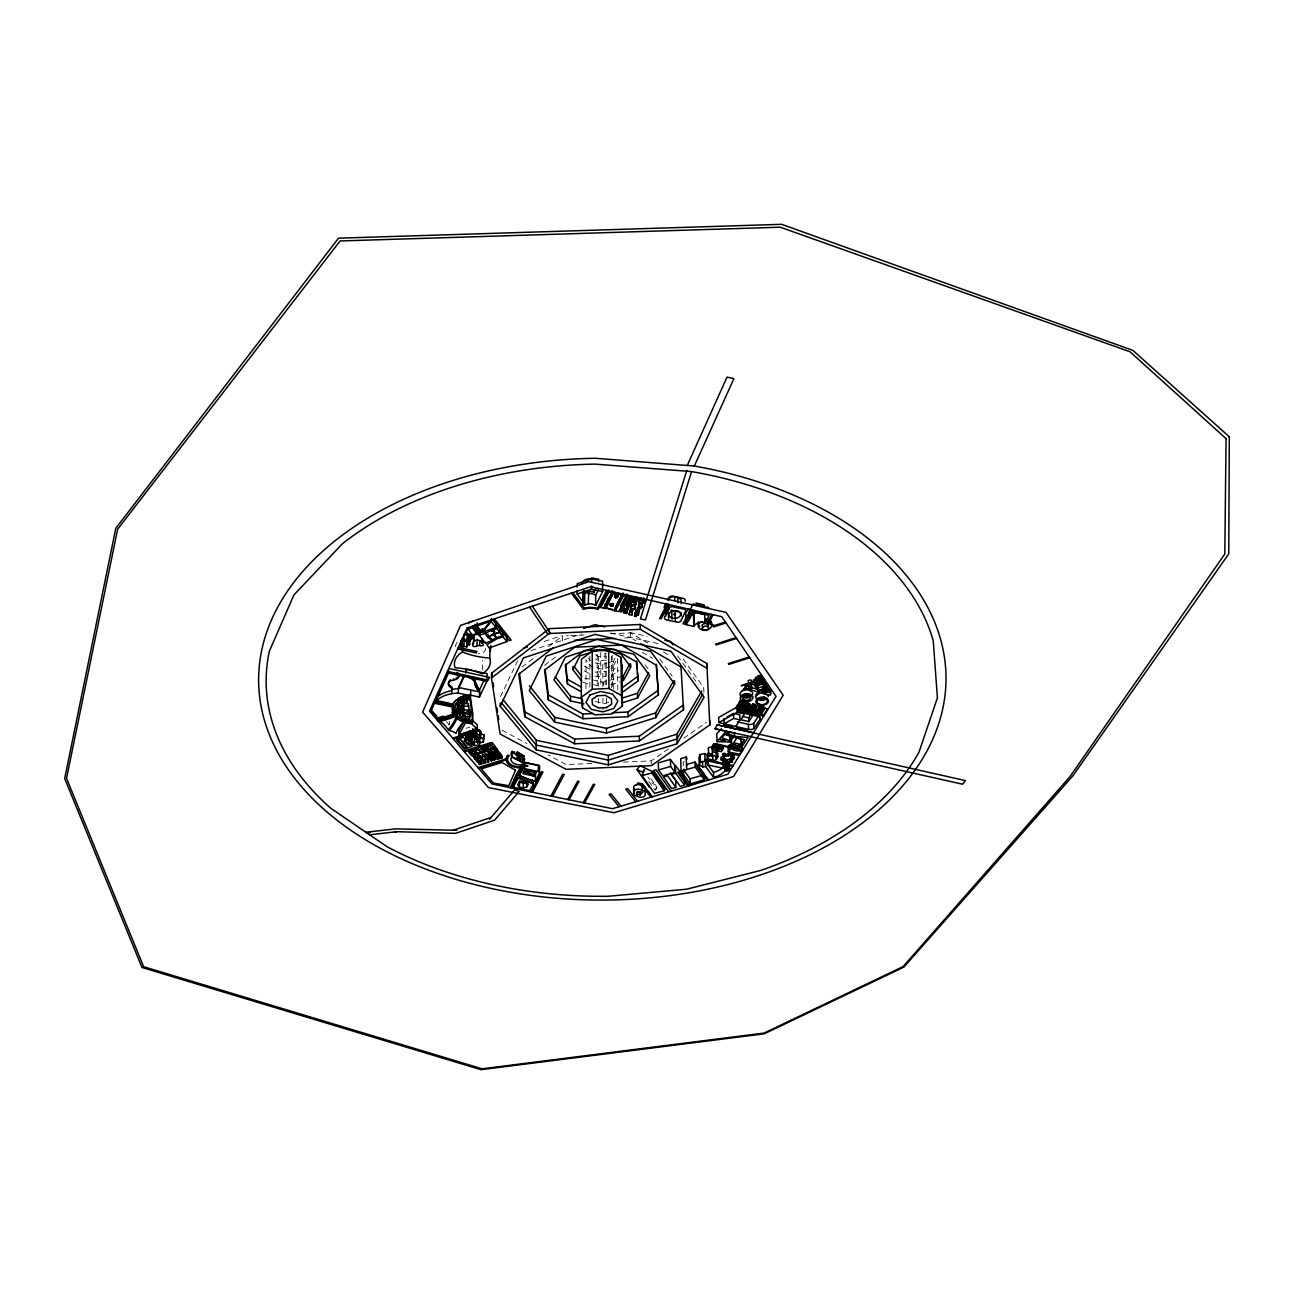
<?xml version="1.0" encoding="UTF-8"?>
<svg xmlns="http://www.w3.org/2000/svg" width="1294" height="1294" viewBox="0 0 1294 1294"><rect width="100%" height="100%" fill="white"/><g stroke="black" fill="none" stroke-linecap="round" stroke-linejoin="round"><path stroke-width="0.75" stroke-dasharray="5 3.75" d="M585.972 688.829L586.02 659.649L591.39 666.685L602.761 669.16L609.943 666.847M589.854 687.211L589.854 656.058M562.437 640.805L562.486 636.001L568.487 635.726M482.338 669.968L482.694 660.409M449.439 724.996L449.616 721.276M606.158 653.793L604.864 653.551L606.029 653.777M655.67 790.343L656.867 787.302L649.006 775.996M500.487 696.609L517.681 660.765M613.728 688.99L613.502 661.008L615.071 658.031M613.55 665.682L617.464 658.242L617.772 691.303M656.867 787.302L654.813 789.906L646.935 778.616M522.016 666.992L536.023 656.268M548.478 646.725L562.486 636.001M544.596 665.375L557.31 655.702M611.14 671.376L617.319 666.798M611.172 676.05L618.904 670.357M623.482 762.085L651.189 760.904L669.047 748.433M683.653 738.243L706.378 722.375M544.337 641.42L561.224 635.839M531.106 650.575L581.863 633.866M595.175 662.835L602.745 664.485L606.336 663.337M608.115 662.754L613.502 661.008M592.28 679.803L603.619 682.261L623.368 675.937M610.833 684.655L619.826 681.776M466.244 728.279L469.9 727.115M608.698 702.383L604.88 703.596L595.337 701.542M570.492 635.629L584.5 634.982M610.509 633.801L630.518 632.879L649.556 643.975M624.581 637.974L630.582 637.699L635.791 640.724M595.45 654.715L598.41 656.398L606.239 656.042L606.401 685.966M606.255 660.28L598.41 660.636L595.466 658.953M594.9 672.104L605.721 671.618M594.917 676.778L605.754 676.293M591.827 763.444L566.109 764.544L548.316 755.017M584.71 678.153L590.387 679.382M582.801 682.439L590.387 684.089M592.28 684.494L597.957 685.723M610.558 632.992L661.088 644.218M629.935 632.475L647.388 636.357M656.042 785.183L652.419 783.452L647.906 776.998M502.072 730.22L526.965 743.565M584.354 670.826L589.643 673.802M584.37 666.135L589.643 669.127M642.277 652.322L652.677 658.339M663.401 652.03L670.324 656.058M588.172 657.789L590.307 660.603M645.091 664.76L649.637 670.923M659.714 659.034L672.217 676.196M683.2 659.018L703.693 687.583L703.887 692.387M677.652 655.896L686.774 668.594M687.907 670.179L698.178 684.461M683.264 765.805L683.151 762.053A6.082 3.769 -1.6 0 0 684.51 761.519M651.189 760.904L651.254 764.075M630.518 632.879L630.582 637.699M612.191 655.055L612.45 688.149M611.447 656.414L611.69 688.036M606.465 697.822L606.514 707.705M605.074 653.793L605.236 685.464M603.619 682.261L603.635 685.383M602.745 664.485L602.842 686.629M602.891 698.291L602.939 709.937M600.723 652.532L600.837 685.626M598.41 656.398L598.491 686.321M598.524 698.178L598.556 708.044M597.165 654.166L597.246 685.82M455.294 646.693A25.783 16.871 2.3 0 1 457.817 641.193M485.428 648.423A6.729 4.4 2.3 0 1 478.198 653.389M449.374 723.572A95.578 60.867 4.4 0 1 448.565 724.575A51.372 32.124 3.5 0 0 448.031 723.799M446.301 721.551A51.372 32.124 3.5 0 1 447.481 723.039"/><path stroke-width="1.5" d="M583.691 592.668L584.322 590.485L583.141 592.183L583.109 603.764L584.71 605.301A7.473 4.998 0 0 1 587.25 604.169L589.239 603.829A7.473 4.998 0 0 1 595.677 605.527L595.661 595.208A7.44 4.998 0 0 0 589.239 593.525L588.333 593.639L587.088 590.339M588.317 603.942L588.673 591.876L588.673 593.153M581.313 697.304L581.427 659.196L592.231 651.076L592.264 689.217L581.313 697.304L582.51 707.883L594.981 714.806L611.447 714.078L622.414 706.136L621.961 664.938M582.51 707.883L582.526 699.876M656.43 664.307L658.452 694.829L627.994 716.747L582.834 718.736L582.834 713.997L548.397 694.975L545.114 669.322M583.109 603.764L583.691 591.39M584.71 605.301L584.726 593.72L583.141 592.183M583.659 602.988L577.173 593.995L577.189 590.549M577.205 587.104L577.221 583.675L591.601 578.968L602.616 581.135L602.664 591.455L595.677 605.527M581.702 681.016L572.902 669.645L572.918 666.507M574.633 739.02L639.333 736.221L683.378 704.971L683.539 709.743L639.414 740.961L574.601 743.775L574.633 739.02L524.895 711.943L519.444 673.252M581.119 691.675L567.548 684.105L565.802 664.194M583.901 703.807L570.541 700.96L570.573 696.237L555.239 676.713M674.53 680.903L674.627 684.089L655.783 717.669L606.498 733.067L554.641 722.101L554.705 717.361L529.408 685.788M582.834 718.736L548.332 699.714L548.397 694.975M549.254 631.893L549.303 628.641L640.223 624.468L706.815 663.498L709.824 724.915L651.286 765.66L566.06 769.315L500.147 734.054L491.477 678.007L491.639 673.171L549.303 628.641M475.254 634.335L477.373 634.545L472.375 627.687L468.557 628.819A12.455 8.217 2.3 0 0 465.969 634.27A10.465 6.923 2.5 0 0 472.989 634.998L476.79 633.882A4.286 2.814 2.4 0 1 479.945 634.173M522.42 764.01A8.33 5.16 1.4 0 1 520.528 766.744L519.525 774.718A1.634 1.019 1.2 0 0 520.22 775.882L533.629 781.447L535.215 781.139L535.409 774.75L533.468 775.041L533.452 776.303L533.872 774.669L524.038 770.577M536.137 749.841L500.196 706.217L523.472 657.902L595.03 634.4L670.939 651.238L704.065 697.207L677.118 743.743L608.374 764.883L536.137 749.841L536.314 740.297L503.059 699.731M535.295 781.026L539.469 772.987A1.941 1.197 0.9 0 0 538.207 771.483L538.32 765.191L524.571 762.328L524.426 768.62A1.698 1.051 1.2 0 0 522.307 769.283A8.346 5.16 1.4 0 1 520.382 773.036L519.525 774.718M539.469 772.987L539.582 766.695A1.925 1.197 0.9 0 0 538.32 765.191M533.079 780.719L532.804 785.814A8.265 5.063 0.9 0 0 530.88 789.502A2.151 1.31 1.1 0 1 528.178 790.327L514.818 787.593A1.779 1.084 1.3 0 1 513.653 786.218L518.231 778.179L531.883 783.339L532.335 779.635M532.804 785.814L532.885 781.107M534.454 776.157L536.314 772.728L524.701 770.221L522.857 773.666L534.454 776.157L534.535 771.45M522.485 781.608L518.91 782.644L517.649 784.94L519.412 787.14L523.18 787.981L526.739 786.946L526.836 782.239M713.69 777.484L713.479 772.437L705.424 761.406L705.618 766.452L713.69 777.484A24.214 14.978 -2.1 0 0 725.093 770.755L728.021 770.642L729.59 768.474L726.807 766.97L723.475 768.312L707.818 764.948L707.689 761.584M520.382 773.036L520.528 766.744M522.161 762.554L522.339 754.984M522.307 769.283L522.404 764.56M523.18 787.981L523.31 781.705M523.844 763.557L524.021 756.003L520.657 753.965L520.123 755.761M574.601 743.775L524.782 716.714L524.895 711.943M519.59 761.001L519.767 753.432L517.438 752.024L516.775 754.92L512.214 751.41L512.084 756.456A8.977 5.58 1.3 0 0 513.686 763.314A8.977 5.58 1.3 0 0 524.733 764.107L523.957 758.527M516.08 755.356L516.807 753.658M517.244 759.578L517.438 752.024M517.972 754.37L516.824 752.412M517.487 778.713L518.182 771.968M518.425 760.29L518.603 752.72L517.293 753.561M519.412 787.14L519.525 782.433M519.881 774.896L519.8 778.26L520.253 774.556M520.479 761.535L520.657 753.965M513.653 786.218L513.815 779.926L517.632 772.421M495.78 755.842L497.543 757.944L500.26 757.152L498.497 755.049L495.78 755.842L497.511 759.206L502.056 757.88L500.438 753.739L498.513 754.305L498.465 756.327M506.957 641.565L503.091 636.907L497.268 638.621L486.884 644.768L489.148 648.003L506.957 641.565L507.102 636.422L504.531 633.316M491.364 760.985L489.633 757.136L491.364 760.985L495.699 759.044L494.858 756.731L492.965 756.667L494.761 758.753L495.748 757.783M495.764 753.124L495.828 751.232L497.866 750.617L500.082 753.383L500.018 755.259L495.359 756.65L493.095 752.671L495.796 751.863L498.109 754.58L495.392 755.389L493.095 752.671M499.71 632.475L499.872 627.331L502.428 630.728L502.266 635.872L496.508 637.683L493.952 634.286L499.71 632.475L502.266 635.872M497.3 751.782L497.365 749.372L494.939 746.46L494.874 748.87L497.3 751.782L492.496 753.27L490.102 748.854L492.496 753.27M497.511 759.206L497.543 757.944M500.018 755.259L497.802 752.51L497.866 750.617M498.061 755.842L498.125 753.965L500.082 753.383M500.196 706.217L500.293 703.014M503.091 636.907L503.253 631.763M500.228 758.413L500.293 756.392L498.513 754.305M502.056 757.88L500.438 753.739M489.925 744.616L487.24 745.473L487.191 746.994L489.585 749.808L494.486 748.272L492.092 745.441L492.189 742.61L489.973 743.322L489.876 746.137L492.27 748.967M482.824 628.9L482.711 631.99L495.974 627.525L496.12 622.899L493.726 619.891M492.545 757.491L492.61 755.47L490.28 752.752L490.216 754.774A3.138 1.941 1.8 0 1 492.545 757.491L489.213 758.478L486.868 755.777L486.948 753.755M492.739 749.533L492.82 747.123M496.783 628.528L491.057 630.469L494.793 631.181L493.71 633.914L499.419 632.054L496.783 628.528L496.961 623.384M494.486 748.272L494.567 745.457L492.189 742.61M494.858 756.731L494.809 757.993L489.569 758.915M495.181 752.429L495.262 750.035L497.365 749.372M495.359 756.65L495.392 755.389M499.419 632.054L499.581 626.911L497.834 624.565M485.428 762.716L483.665 759.384L486.965 758.413L488.776 760.5L488.728 761.762L485.428 762.716L485.476 761.454M486.722 750.714L486.803 748.692L483.487 749.727L481.077 746.929L484.377 745.878L488.145 750.261L483.422 751.749L480.996 748.951L481.077 746.929M462.767 644.299L462.427 651.966A25.912 16.838 2.2 0 0 455.067 667.785A59.475 37.833 2.7 0 1 482.209 673.786A25.961 16.887 2.6 0 0 489.747 658.064L490.135 646.563M482.711 631.99L491.17 621.524L491.267 618.435M486.56 759.271L484.263 755.292L486.56 759.271L483.277 760.241L480.964 756.278L483.277 760.241M488.728 761.762L486.965 758.413M487.272 748.983L487.191 751.264A3.041 1.892 1.9 0 1 489.682 754.143L486.366 755.178L483.875 752.299L483.956 750.019L487.272 748.983L489.763 751.879M488.145 750.261L485.768 746.169L484.36 746.622L486.77 749.452L488.194 749M489.213 758.478L489.278 756.456L492.61 755.47M489.585 749.808L487.24 745.473M480.753 752.59L478.359 748.514L475.124 749.566L475.076 750.827L477.502 753.609L480.753 752.59L478.359 748.514M483.73 756.003L481.271 751.863L478.004 752.882L477.955 754.143L480.462 757.022L483.73 756.003L481.271 751.863M476.823 757.766L475.189 759.254L477.421 761.988L481.853 760.678L481.902 759.416L479.589 756.699L476.823 757.508L479.103 761.487L479.152 760.225M479.492 764.447L477.842 761.325L479.492 764.447L483.956 763.153L482.225 759.804L479.459 760.597L481.206 763.945L481.239 762.942L479.524 763.428L477.842 761.325L479.459 760.856M477.211 734.879L476.936 742.044L477.793 742.902L483.358 742.125L483.843 734.733L480.543 733.844L480.753 731.611L475.399 730.172L473.135 731.854L472.989 735.655M483.358 742.125L483.843 734.733M483.422 751.749L483.487 749.727M479.33 630.032L479.12 635.176L485.541 643.344L492.108 640.417L487.854 637.441L487.967 634.011M484.312 747.9L484.377 745.878M483.956 763.153L482.225 759.804M468.557 695.315A20.089 12.778 2.3 0 1 470.579 695.185L479.427 697.078L486.868 681.356L487.126 673.705L465.889 669.095L465.727 672.929M485.768 746.169L485.735 747.447L480.996 748.951M436.127 700.491L448.533 673.09L448.662 670.518L436.256 697.935L436.11 701.008A28.614 18.165 2.5 0 1 458.254 693.066L458.513 687.454L479.621 691.983L475.141 681.162A11.112 7.166 2.5 0 0 473.103 677.425M476.192 754.03L473.83 749.954L469.301 751.62L469.253 752.639L471.663 755.453L476.192 754.03L473.83 749.954M458.755 734.701L465.597 722.748L465.759 718.671L458.933 730.625L458.755 734.701L477.065 728.862L477.211 724.786L471.792 719.771L471.679 722.489M476.37 758.3L473.96 754.143L472.278 754.92L474.688 758.818L479.103 757.443L476.677 753.286L479.103 757.443M476.936 742.044L479.589 740.087L477.34 737.839L477.486 734.038M478.974 691.368L478.473 688.182M477.793 742.902L477.939 739.1L477.082 738.243L474.607 738.599L474.51 739.586M479.427 697.078L479.718 689.443L483.827 680.693M477.13 622.818L477.001 625.908L481.886 631.957L482.015 628.868M477.421 761.988L479.136 760.484M477.502 753.609L477.551 752.348M474.235 635.936L473.394 643.814A2.345 1.537 2.4 0 0 473.361 646.256A2.345 1.537 2.4 0 0 476.968 645.722L479.799 645.56A2.135 1.391 2.3 0 0 482.953 645.269A2.135 1.391 2.3 0 0 481.999 643.247L481.918 638.379M479.783 734.604L479.912 731.239L476.823 728.134M481.853 760.678L479.589 756.699M480.397 737.645L480.753 731.611M480.462 757.022L480.511 755.761M487.854 637.441L484.943 633.462L485.072 630.032M471.048 752.073L471.097 750.811L473.458 754.887M465.064 719.027L464.611 718.979A3.3 2.087 2.4 0 1 462.249 717.474L461.651 717.151A3.3 2.087 2.4 0 1 459.936 715.323L459.516 714.903A3.3 2.103 2.4 0 1 458.497 713.415L458.772 707.058A3.3 2.103 2.5 0 0 459.791 708.562L460.243 708.788A3.3 2.087 2.4 0 0 461.926 710.794L462.508 711.118A3.3 2.087 2.4 0 0 464.886 712.622L465.225 719.254A3.3 2.087 2.3 0 0 468.104 720.337L472.617 720.661L472.86 714.32L470.159 694.975M471.663 755.453L469.301 751.62L471.097 751.054L473.491 753.868L471.695 754.434L476.241 752.768M478.57 740.847L480.058 741.236L479.702 744.81L474.154 745.587L471.065 742.497L472.213 737.952L470.838 736.577L470.676 740.378L469.14 740.589L465.872 737.273M472.666 732.064L472.811 728.7M476.79 633.882L477.049 627.461L474.833 624.355M478.376 690.737L475.513 685.901L475.141 681.162M475.302 685.173L475.238 681.906M475.513 685.901L475.61 683.361M476.968 645.722L477.211 639.301M475.771 686.629L475.868 684.073M476.079 687.34L476.176 684.801M473.895 755.405L473.944 754.143L476.418 757.022L474.688 758.818M474.154 745.587L474.801 733.552L477.276 733.197M476.435 688.036L476.532 685.496M475.399 730.172L475.254 733.973L471.598 736.69L472.456 737.548L474.947 737.208L475.189 732.404M475.157 731.725L475.286 728.344M476.855 688.731L476.952 686.192M477.308 689.411L477.405 686.871M477.826 690.074L477.923 687.535M479.621 645.431L479.799 640.627M476.079 738.987L476.273 733.941M466.908 747.269L460.146 739.181L457.866 740.022L464.627 748.11L466.908 747.269L460.146 739.181M467.959 739.408L468.104 735.607L469.496 734.571L475.044 736.205L474.947 737.208M472.617 720.661L469.754 696.237M436.11 701.008L452.932 704.583A20.089 12.778 2.3 0 1 470.547 695.703L470.773 690.09M472.067 741.753L474.461 742.4L474.364 743.387L468.816 744.163L468.978 740.362L472.391 739.893L471.21 738.712L472.213 737.952M469.609 720.111L470.175 709.888L463.883 710.082L462.912 702.836M468.816 744.163L465.711 741.074L469.35 738.373L469.496 734.571M473.135 731.854L469.835 730.964L469.673 734.766L466.034 737.483M470.676 740.378L471.065 733.973M471.065 742.497L471.21 738.712M458.545 712.994A3.316 2.103 2.5 0 1 457.704 710.471L457.623 710.374A3.316 2.103 2.5 0 1 457.558 708.271L457.785 707.834A3.316 2.103 2.5 0 1 458.513 705.796L458.836 705.537A3.316 2.119 2.5 0 1 460.13 703.629L460.713 703.063A3.316 2.119 2.4 0 1 463.009 701.607L463.414 695.218M461.748 702.949L462.718 713.851L462.492 702.367M463.608 716.439L461.909 703.774L468.25 703.58L469.916 716.245L463.608 716.439L463.559 702.658M463.931 703.661L464.142 698.889M457.461 708.788L457.041 718.105A82.315 52.229 4.1 0 1 449.18 730.576A10.643 6.664 2.7 0 1 455.973 733.52A56.338 35.278 1.5 0 1 463.656 722.117L463.802 718.396M463.721 639.543L467.247 640.352L467.474 635.225L463.948 634.4L463.721 639.543L460.47 645.981L466.762 646.951L467.085 638.411M467.975 636.422L467.344 632.895M465.889 669.095L465.791 671.651M466.762 646.951L467.716 640.32M467.247 640.352L468.137 633.947M468.768 623.676L468.816 622.382L472.633 621.266M467.49 645.463L469.69 644.202L468.541 643.344L469.593 636.502M464.627 748.11L457.866 740.022M463.139 701.591L463.301 701.267A3.316 2.119 2.4 0 1 466.05 700.135L466.94 695.396M469.172 645.253L469.754 634.028M465.711 741.074L466.196 733.682L469.835 730.964M469.69 644.202L470.013 636.502M468.541 643.344L470.256 640.773L470.498 634.998M457.882 707.996L458.06 701.477A3.316 2.103 2.5 0 1 458.804 699.439L459.144 699.261A3.316 2.119 2.5 0 1 460.405 697.256L460.987 696.706M460.551 646.029L460.745 640.821M461.327 644.444L461.554 639.317M458.869 705.618L459.144 699.261M462.152 646.757L462.395 640.983M459.968 715.145L460.243 708.788M460.648 703.451L460.923 697.094M463.948 646.207L464.287 638.508L462.492 639.058M462.201 717.313L462.476 710.956M452.932 704.583L452.949 704.082A20.089 12.778 2.3 0 1 456.62 699.601M453.401 713.964A18.973 12.05 2.3 0 1 452.981 707.074L453.029 705.796L434.606 701.979L430.999 710.907L438.019 719.14L453.401 713.964L453.466 712.687A18.973 12.067 2.3 0 1 453.029 705.796M440.3 717.701L440.122 721.211A51.453 32.091 3.5 0 1 448.306 729.816A95.756 60.818 4.3 0 0 456.103 717.264A2.572 1.617 2.5 0 1 455.132 716.375L455.375 711.118A53.313 34.242 3.3 0 1 451.881 712.622M457.057 674.934L457.17 672.362A7.149 4.61 2.8 0 1 457.979 673.026M456.103 717.264L456.329 712.007A2.556 1.634 2.5 0 1 455.375 711.118M436.256 697.935A28.597 18.181 2.5 0 1 451.816 690.64A4.011 2.572 2.8 0 0 450.781 687.567L450.846 686.305A6.874 4.432 2.7 0 1 449.05 681.081M451.671 693.697L451.865 689.362A4.011 2.572 2.8 0 0 450.846 686.305M450.781 687.567A6.874 4.416 2.7 0 1 448.581 683.103A6.874 4.416 2.7 0 1 453.693 679.981L453.757 678.703M438.019 719.14L438.084 717.863L443.211 716.148M430.999 710.907L434.606 701.979M634.772 597.197L634.626 598.879L636.357 599.219L636.891 598.022L636.454 596.89L634.772 597.197L634.642 600.481L636.373 600.82L636.891 598.022M634.642 600.481L634.804 598.798L636.486 598.491L636.923 599.607M473.636 638.88C475.399 637.004 470.806 639.996 469.706 637.117M481.74 643.183L481.756 643.118A4.303 2.814 2.3 0 0 477.001 640.142A4.303 2.814 2.3 0 0 473.297 643.539L473.458 643.797M626.587 609.361L627.946 601.726L626.587 609.361L628.237 609.684L630.404 602.211L628.205 607.08M691.562 471.566A336.246 216.114 -0.2 0 1 933.265 640.886L937.406 697.838L919.031 752.105A336.246 216.114 -0.2 0 1 760.872 870.393L686.613 889.204L608.18 896.257A336.246 216.114 -0.2 0 1 386.841 846.583L330.811 808.281A336.246 216.114 -0.2 0 1 269.378 651.108L293.932 594.917L342.392 543.771A336.246 216.114 -0.2 0 1 594.933 464.125L691.562 471.566L645.48 619.907L640.417 618.92L686.807 470.385M707.624 759.901L723.006 763.978L723.977 759.966L724.317 767.52M642.067 775.64L644.509 769.542L642.439 772.162L636.971 769.574L640.045 765.692L652.807 771.709L665.116 789.518L664.129 790.763L654.473 793.384L642.067 775.64L651.804 772.987L652.807 771.709M707.818 764.948L708.255 755.615L704.793 753.609L700.151 754.515L698.97 757.443L699.245 765.013L702.707 767.018L705.618 766.452M699.245 765.013L700.426 762.085L700.151 754.515M587.007 590.743L594.043 592.118L595.563 588.592M687.26 465.468L727.018 377.104L733.924 378.608L694.328 466.034A343.686 220.95 -0.2 0 1 865.864 820.396A343.686 220.95 -0.2 0 1 292.493 775.446A343.686 220.95 -0.2 0 1 595.353 458.27L694.328 466.034M627.024 612.385L626.522 613.502L624.064 613.016L625.034 608.649L625.358 612.062L627.024 612.385L626.992 610.234L625.342 609.911L625.843 608.795M629.935 599.154L631.1 596.583L633.591 597.877L629.952 599.963L633.575 597.068M624.064 613.016L625.034 608.649M629.952 599.963L631.1 596.583M626.522 613.502L626.992 610.234M631.909 599.672L631.132 603.311L629.466 602.988L629.191 599.753L631.909 599.672L631.132 603.311M630.162 610.234L629.094 614.618L631.86 615.151L631.812 610.558L630.162 610.234L629.094 614.618M630.841 610.768L631.634 605.738L635.208 604.961L635.257 608.115L632.329 611.059L630.841 610.768L631.44 602.147L633.057 602.47M635.758 601.209L636.276 600.092M635.208 604.961L634.982 608.73M636.357 599.219L635.823 605.139L631.504 606.077L634.173 604.039L633.235 598.2L634.966 598.249M635.03 614.99L635.467 611.981L635.03 614.99L636.697 615.313L636.858 612.903L638.411 612.741L638.476 614.86L634.481 616.187L636.599 614.537L636.147 616.51L634.481 616.187M635.92 610.784L636.373 609.781C639.705 608.795 639.77 615.523 635.952 612.741L635.92 610.784L637.667 611.124M635.952 612.741L639.349 611.108L639.365 608.601L637.521 607.727L638.233 611.949M638.799 613.097L637.441 610.38L639.414 610.978M638.185 609.571L638.638 608.601M636.147 616.51L636.697 615.313M637.117 612.305L636.891 614.893L638.476 614.86M643.765 598.216L644.202 602.778L642.374 603.667L638.282 601.839L638.249 599.526L641.145 597.699L642.358 601.192L643.814 600.545L643.765 598.216L642.309 598.879M644.202 602.778L644.671 599.348M458.513 687.454L463.365 676.924M464.109 676.438L458.448 688.715A28.581 18.181 2.5 0 0 451.865 689.362M512.392 752.38L514.656 751.863L514.284 753.351M595.661 595.208L598.265 589.935M606.595 590.371L597.359 608.503L598.524 608.778L607.776 590.63M572.902 669.645L579.874 655.912L599.866 649.394L621.007 654.052L630.696 667.041L623.417 680.628L623.368 675.937L629.709 664.032M510.014 787.642L520.188 767.73M605.657 607.889L613.599 592.345L622.091 594.286L614.1 610.574L605.657 607.889L612.418 609.409M605.673 608.665L613.599 592.345M511.453 787.933L521.838 767.649M622.091 594.286L614.1 610.574M628.577 595.386L620.117 611.658L621.735 612.03L630.227 595.758M608.811 589.967L600.707 605.446L600.723 607.517L604.492 608.39A2.523 1.682 -0.4 0 1 605.641 606.207A2.523 1.682 -0.4 0 1 606.805 604.007A2.523 1.698 -0.4 0 1 607.954 601.791A2.523 1.698 -0.4 0 1 609.118 599.591A2.523 1.698 -0.5 0 1 610.283 597.375A2.523 1.698 -0.5 0 1 611.447 595.159A2.539 1.698 -0.5 0 1 612.612 592.927L612.596 590.857A2.539 1.698 -0.5 0 0 611.366 591.811M600.723 607.517L608.827 592.037L612.612 592.927M530.961 791.944L541.571 771.661L543.027 771.952L532.4 792.235M753.529 732.679L717.151 724.802L715.032 728.846L751.086 736.642M613.437 604.977L612.305 603.311L613.437 604.201L611.14 605.511L610.008 604.638L610.59 603.538L610.024 605.414L611.156 606.288L612.855 606.077L613.437 603.683L612.855 606.077M614.504 597.116L616.801 595.774L617.934 596.663L615.637 598.006L614.488 595.822M617.351 597.779L617.917 595.369L615.071 594.706M620.473 606.061L626.862 594.059M552.554 796.376L564.265 774.491L562.68 774.216L550.904 796.053M688.279 608.698L685.788 613.081L686.176 624.646L693.891 626.458L693.487 614.893L694.409 613.469A8.508 5.661 -2.4 0 1 696.787 611.738M724.575 759.885L727.099 759.497L727.196 762.037L725.53 762.975L724.575 759.885L727.082 759.513M724.689 762.409L723.297 760.338L721.195 759.918L723.864 757.313L723.475 755.955L728.36 755.987L728.247 753.464L729.929 752.526L730.479 756.408L734.377 758.122L731.692 760.726L732.081 762.085L727.196 762.037M728.36 755.987L728.651 752.72M667.251 604.233L659.536 618.483L661.105 618.839L668.82 604.589M567.71 799.498L577.706 781.139L579.016 781.398L569.004 799.773M622.171 702.852L637.521 697.984L637.441 693.26L648.698 672.637M637.521 697.984L649.734 675.662L633.801 654.133L598.637 646.369L565.397 657.223L553.994 679.948L570.541 700.96M583.222 802.684L593.412 784.245L594.739 784.52L584.532 802.959M690.802 609.62L682.973 623.757L684.623 624.129L692.468 609.992M526.739 786.946L528.017 784.649L526.254 782.433L519.557 780.864M655.783 717.669L655.67 712.929L673.543 681M711.846 614.424L706.977 623.174A9.236 6.098 -2.4 0 1 713.673 626.927L726.08 622.915M713.043 614.699L708.869 622.851A10.093 6.68 -2.4 0 1 713.867 625.617L725.53 622.107M639.576 602.341L638.589 606.514L641.015 606.983L638.46 608.584L640.126 608.908L642.261 607.226L641.808 602.778L639.576 602.341L638.557 604.152L638.67 610.978M723.297 760.338L722.796 756.456L721.098 757.394L721.195 759.918M686.176 624.646L693.568 611.706L709.08 615.378L704.987 622.43A8.54 5.645 -2.4 0 0 694.829 625.034L693.891 626.458L693.972 614.035M725.578 756.375L725.465 753.852L723.362 753.432L723.217 758.316L727.115 759.999L731.579 758.203L731.692 760.726M729.978 761.665L730.301 758.381M730.334 758.882L732.566 757.039L732.145 755.178L734.248 755.599L734.377 758.122M732.081 762.085L732.404 758.785M677.118 743.743L676.843 734.183L701.704 691.045M712.945 752.429A2.2 1.359 -2.2 0 0 712.622 751.765L717.717 752.914L717.879 756.618L716.375 759.028A2.054 1.278 -2.3 0 1 712.832 760.031L707.317 758.688L707.171 754.984L708.562 752.607A2.2 1.359 -2.2 0 0 711.36 753.804M731.725 756.456L730.35 754.386M733.924 758.882L734.248 755.599M702.885 694.118L676.972 738.955L608.342 760.112L536.217 745.053L501.635 702.966M707.317 758.688L708.708 756.311A2.2 1.359 -2.2 0 1 710.002 755A2.2 1.359 -2.2 0 1 712.412 755.195L717.879 756.618M741.883 706.184L740.297 708.805L738.712 708.449L740.281 705.828L741.883 706.184L740.346 709.565L736.27 708.675L737.774 704.534L740.249 705.068L738.745 709.209L740.249 705.068M740.766 704.211L740.847 705.731L742.384 701.526L739.893 700.992L738.373 705.181L742.449 706.087L744.066 703.418L742.416 702.302M736.27 708.675L737.774 704.534M738.373 705.181L739.893 700.992M742.449 706.087L744.018 702.658M740.718 710.309L745.522 703.467L741.3 710.438M742.222 708.465L743.807 705.845L746.282 706.395L744.778 710.535L744.697 708.999L742.222 708.465L742.303 709.985L746.379 710.875L747.916 707.511L746.314 707.155L744.729 709.759L746.331 710.115L747.916 707.511M746.8 705.521L746.881 707.058L748.433 702.852L745.942 702.318L744.406 706.508L748.482 707.397L750.116 704.745L748.466 703.629M742.303 709.985L743.807 705.845M744.406 706.508L745.942 702.318M748.482 707.397L750.067 703.968M747.35 711.765L752.202 705.084M748.045 711.91L752.93 703.936L755.405 704.486L753.868 708.675L753.787 707.155M753.334 712.493L754.887 709.128L753.334 712.493L749.275 711.603L750.779 707.478L753.254 708.012L751.749 712.153L753.254 708.012M757.055 705.602L755.421 708.271L753.82 707.915L755.453 705.246L757.055 705.602L755.47 709.031L751.393 708.141L752.93 703.936M753.302 708.772L751.701 711.393L753.302 711.732M739.715 754.321L728.49 751.927L730.819 748.11L730.641 744.373A9.058 5.661 -2.7 0 0 741.883 746.784L748.013 737.564L734.604 736.335L725.093 732.436L717.054 741.591L731.514 742.125L732.275 744.39L741.802 746.767L742.077 750.52L739.02 755.453L729.687 753.464A7.748 4.82 -2.7 0 1 728.49 751.927L728.328 748.207A7.732 4.82 -2.7 0 0 729.137 749.388M718.72 747.932L718.591 744.843L713.673 743.775L712.476 745.716L712.638 749.792L721.324 751.701L723.184 747.608L714.498 745.716L713.803 746.848M712.638 749.792L714.498 745.716M754.628 713.35L759.432 706.718M755.275 713.495L759.999 705.505L762.473 706.055L760.921 710.244L760.84 708.708M758.737 712.945L760.338 710.341L761.94 710.697L760.371 714.062L756.327 713.172L757.831 709.031M764.107 707.171L762.473 709.824L760.872 709.484L762.506 706.815L764.107 707.171L762.506 710.584L758.446 709.694L759.999 705.505M758.705 712.185L760.306 709.581L758.785 713.706L758.705 712.185L756.23 711.635L756.327 713.172M717.394 746.8L718.591 744.843M761.94 710.697L760.371 714.062M721.243 749.598L722.44 747.641L719.933 747.091M722.489 748.757L723.184 747.608M736.351 708.336L738.712 704.534L752.995 707.802M736.529 712.088L744.568 713.916L740.88 719.771L748.886 721.583L748.692 717.83L751.733 713.026M748.886 721.583L752.962 715.178M735.801 726.484L740.022 719.885L739.764 714.806L735.008 713.706M754.046 728.36L753.755 723.281L759.481 714.434L759.772 719.513L754.046 728.36A4.626 2.911 -3 0 1 748.628 729.428L718.849 722.57L718.623 717.491L737.645 706.702M741.3 744.568L744.568 739.715L736.949 737.887L733.682 742.756L741.3 744.568L741.009 738.89M636.308 785.199L638.055 782.854L641.873 783.889L642.374 790.65A3.17 1.941 -0.9 0 1 644.978 793.254L645.156 794.015A4.303 2.62 -0.9 0 1 642.536 797.104A4.303 2.62 -0.9 0 1 637.214 795.972L637.101 792.818M640.255 794.937L642.018 792.575L638.201 791.54L636.438 793.885L640.255 794.937L640.207 791.863M481.886 631.957L490.41 621.379L477.001 625.908M712.784 760.096L712.671 756.327A2.054 1.278 -2.3 0 1 712.412 754.79M489.488 819.28L514.802 789.761L519.104 791.556L494.615 820.17L455.488 833.352L394.541 831.638M721.308 728.765L716.73 734.005L717.054 741.591M644.849 787.173A3.17 1.941 -0.9 0 0 642.293 786.04L641.517 785.62A4.4 2.701 -0.8 0 0 635.823 784.94A4.4 2.701 -0.8 0 0 633.931 788.321L634.011 788.693A3.17 1.941 -0.8 0 0 634.497 790.602M634.141 788.547L634.076 793.303A3.17 1.941 -0.8 0 0 636.68 795.891L637.149 795.891M722.392 726.468L724.64 724.268L732.857 727.519M729.945 740.912L733.342 737.629L725.109 734.394L721.696 737.693L729.945 740.912L729.67 735.218M520.22 775.882L533.516 781.398M458.173 701.639L457.85 701.914A3.3 2.103 2.5 0 0 457.575 703.499M760.112 678.04L760.597 678.832L759.966 675.5L757.783 676.099L759.594 676.988M516.888 758.058L516.888 759.077L518.732 758.947M638.282 601.839L641.177 600.028L641.145 597.699M491.477 678.007L549.238 633.51L640.304 629.337L707.009 668.335L706.815 663.498M553.088 647.954L518.781 674.174L524.782 716.714M477.34 737.839L478.359 737.095L483.713 738.534M621.767 688.052L637.926 676.244L637.602 672.427M621.816 692.759L638.007 680.951L637.926 676.244M612.24 712.719L627.93 712.023L658.339 690.09M727.099 716.925L733.439 713.35L733.682 718.429L724.171 723.799L723.944 718.72M718.849 722.57L737.904 711.781L757.686 716.375A3.882 2.459 -3.1 0 1 759.772 719.513M668.869 609.442L668.739 609.506A3.461 2.313 -1.8 0 0 667.688 611.738A3.461 2.313 -1.7 0 0 666.636 613.954A3.461 2.313 -1.7 0 0 665.585 616.17A3.461 2.297 -1.7 0 0 664.679 618.678A3.461 2.297 -1.7 0 0 667.769 620.133L668.772 620.214A3.461 2.297 -1.7 0 0 672.055 620.861A3.461 2.297 -1.8 0 0 675.355 621.492A3.461 2.297 -1.9 0 0 679.496 621.913A3.461 2.297 -1.9 0 0 681.291 619.357A3.461 2.297 -1.9 0 0 682.342 617.157A3.461 2.313 -1.9 0 0 683.41 614.941A3.461 2.313 -2 0 0 684.477 612.725A3.478 2.313 -2 0 0 685.238 609.927A3.478 2.313 -2 0 0 681.42 608.795A3.478 2.313 -1.9 0 0 678.105 608.148A3.478 2.313 -1.9 0 0 675.711 607.436L674.983 607.484A3.478 2.313 -1.8 0 0 670.842 606.902A3.478 2.313 -1.8 0 0 668.869 609.442L668.723 604.169M477.017 628.722L477.049 627.461L475.513 627.913M745.651 684.089L744.843 685.06L745.7 688.246L768.264 695.185A1.731 1.1 -3.5 0 0 770.658 693.681L770.496 691.125L761.923 678.962L745.651 684.089L745.7 688.246M520.042 756.683L519.703 755.955M522.355 756.586L524.021 756.003M758.834 684.154L763.347 682.601L763.185 680.046L759.999 675.921L755.502 677.49L755.631 680.046M754.871 683.83L758.122 688.133L765.498 685.642L765.336 683.086L761.018 677.344L753.658 679.835L753.787 682.391L759.335 680.515M755.809 682.714L757.977 685.577L765.336 683.086M758.268 690.673L765.644 688.198L761.325 682.439L753.933 684.947L758.268 690.673L757.977 685.577M453.288 830.198L491.041 817.468M638.443 612.871L636.583 613.502L636.616 615.475M523.698 648.229L527.451 646.984M583.74 628.415L595.014 624.695L604.702 626.846M512.909 753.076L515.141 753.706M577.173 593.995L591.601 589.288L591.601 585.858M475.076 750.827L478.327 749.776M437.307 720.16L455.132 714.498L453.66 710.859L454.259 706.605L433.555 702.189M438.003 720.984L455.731 715.291L456.831 716.747A20.623 13.118 2.2 0 0 468.218 722.489L472.326 723.039L472.666 722.198A19.232 12.228 2.2 0 1 455.051 707.85L456.216 705.117A19.232 12.228 2.2 0 1 469.35 698.064L469.253 697.207A20.623 13.118 2.2 0 0 455.003 704.793L454.517 705.974L433.83 701.574M736.06 637.602L715.533 644.137L716.1 644.946L736.609 638.411M452.657 738.098L479.103 729.719L479.831 730.576L453.401 738.971M622.123 698.129L637.441 693.26M749.242 656.98L728.328 663.579L728.878 664.388L749.792 657.789M463.818 751.151L491.235 742.53L491.882 743.306L464.497 751.927M469.253 752.639L473.782 751.216M487.191 746.994L492.092 745.441M745.781 686.645L762.069 681.517L770.658 693.681M554.705 717.361L606.465 728.344L655.67 712.929M472.245 755.922L476.629 754.548M477.955 754.143L481.222 753.124M483.875 752.299L487.191 751.264L489.682 754.143M490.054 750.374L494.874 748.87M492.545 751.749L495.23 750.908L492.788 748.013M479.152 756.181L474.736 757.799L472.278 754.92L473.944 754.402L476.402 757.281M477.939 767.633L506.164 758.85M763.994 678.671L741.138 685.788L764.447 679.334M478.618 768.426L506.116 759.869M536.314 740.297L608.309 755.372L676.843 734.183M475.189 759.254L479.54 757.961M480.915 757.54L484.215 756.569M486.868 755.777L490.216 754.774M493.046 753.933L497.802 752.51M675.678 773.214L671.376 774.491L680.369 786.412L684.639 785.151L684.397 777.403L675.452 765.466L675.678 773.214L684.639 785.151M479.12 635.176L484.943 633.462M739.634 738.162L738.195 737.531L739.618 737.111M670.438 759.352L658.306 762.91L658.468 769.962L662.819 775.834L674.934 772.292L674.74 765.255L670.438 759.352L670.615 766.404L674.934 772.292M686.354 759.901A6.082 3.769 -1.6 0 0 686.257 757.022L680.693 758.64L681.081 771.208L690.268 783.857L704.292 779.813L704.114 774.782L694.991 762.069L686.499 764.544A6.082 3.769 -1.6 0 1 686.936 765.482M658.468 769.962L670.615 766.404M477.809 762.328L482.177 761.066M483.616 760.646L486.916 759.675M495.748 757.119L500.39 755.761M500.293 756.392L502.104 755.874M491.429 759.222L494.777 758.252L494.729 760.015L492.982 756.165L495.699 759.044M681.081 771.208L695.169 767.099L704.292 779.813M684.089 769.332A6.082 3.769 -1.6 0 1 683.378 769.574L690.106 778.842L702.351 775.284M675.856 787.415L671.683 788.58L663.434 776.885L667.607 775.721L675.856 787.415L675.662 780.395L670.518 773.068M466.746 700.167L469.625 699.407M469.868 713.77L468.363 713.997A3.284 2.087 2.3 0 1 465.5 712.913L465.339 712.671M518.376 771.887L519.525 771.839M631.682 608.892L635.257 608.115M700.426 762.085L705.084 761.163L708.546 763.185M728.765 755.243L730.9 755.631M366.93 832.98L370.407 832.479M475.092 733.407L476.629 733.18M478.731 739.23L480.268 739.02L480.608 735.429L475.254 733.973M474.3 741.802L478.004 741.284M725.481 754.353L729.12 754.58L728.247 753.48M733.811 756.359L731.708 755.939M729.865 759.141L731.967 759.546M725.044 755.13L722.828 756.958L723.653 757.556M615.071 595.224L617.917 595.887L617.335 597.003L614.488 596.34M617.335 596.485L615.62 596.712L615.637 598.006M610.606 604.314L612.305 604.088M610.008 604.12L612.855 604.783M588.333 592.345L587.266 592.571A7.44 4.998 0 0 0 584.726 593.72M365.878 832.252L395.592 828.872L456.75 830.279M369.55 834.776L396.74 831.702M667.478 599.979A3.461 2.313 -1.8 0 1 668.448 598.96L668.577 598.879A3.461 2.329 -1.8 0 1 670.551 596.34A3.461 2.329 -1.8 0 1 674.659 596.906L675.387 596.874A3.461 2.313 -1.9 0 1 677.781 597.585A3.461 2.313 -1.9 0 1 681.081 598.232A3.461 2.313 -2 0 1 684.364 598.879A3.461 2.313 -2 0 1 685.092 601.128M584.306 591.779L587.088 591.617M574.471 640.255L614.553 638.443M594.059 650.979L608.681 650.316L621.023 657.401L621.993 668.06M592.264 689.217L608.94 688.489L621.427 695.525L622.414 706.136M582.834 713.997L592.636 713.576M629.207 601.597L631.941 601.516M464.045 706.281L468.768 706.136M633.284 602.131L635.03 602.179L636.324 604.023M725.74 734.329L729.347 734.474M467.894 639.721L470.256 640.773M747.608 729.978L734.232 728.748L724.753 724.834M716.164 755.081L716.472 759.044M465.597 722.748L471.631 723.847L477.065 728.862M635.5 613.971L637.149 614.294M634.464 615.232L636.13 615.556M590.517 589.126L602.664 591.455M631.116 597.391L633.591 597.877M639.624 604.702L641.856 605.139L642.261 607.226M627.978 604.33L630.453 604.816M624.032 610.865L626.49 611.35M630.194 612.191L631.844 612.515L631.812 610.558M634.998 613L636.664 613.324M518.781 782.094L528.308 784.051M434.541 703.257L452.981 707.074M524.426 768.62L538.207 771.483M438.003 700.895L452.949 704.082M733.245 765.482L705.149 759.497L704.696 760.274L732.776 766.242M570.573 696.237L582.009 698.679M743.047 749.63L715.258 743.662L714.806 744.422L742.578 750.391M458.254 693.066L470.547 695.703M448.792 668.497L489.375 677.296L488.226 680.175L447.498 671.376M448.533 673.09L486.868 681.356M764.188 715.453L737.402 709.581L736.933 710.341L763.735 716.197M457.655 648.909L476.257 652.969L476.936 651.48L458.335 647.404M714.531 746.719L723.233 748.611M718.768 750.148L717.523 749.873L717.555 750.876M526.804 763.088L536.444 765.191M739.974 702.513L744.066 703.418M746.023 703.839L750.116 704.745M753.011 705.473L757.087 706.362M760.079 707.042L764.156 707.931M740.815 704.971L742.4 705.327M746.848 706.281L748.45 706.637M737.839 706.055L741.915 706.945M743.888 707.381L747.964 708.271M750.86 708.999L754.936 709.888M757.928 710.568L761.988 711.457M736.189 707.139L738.664 707.689M751.668 710.616L749.194 710.082L749.275 711.603M664.857 640.255L670.664 641.549L672.945 644.719M717.151 724.802L965.373 780.589L962.607 784.213L751.021 736.755M715.113 728.7L735.477 733.261M613.615 593.121L622.107 595.062M742.287 716.375L748.692 717.83M733.682 718.429L740.022 719.885M737.386 721.826L748.353 724.349A4.61 2.911 -3 0 0 753.755 723.281M614.909 610.687L618.661 611.561L626.894 596.13L623.093 595.24A2.539 1.698 -0.7 0 1 621.929 597.472A2.523 1.698 -0.7 0 1 620.748 599.672A2.523 1.698 -0.6 0 1 619.567 601.888A2.523 1.698 -0.6 0 1 618.403 604.088A2.523 1.682 -0.6 0 1 617.238 606.288A2.523 1.682 -0.5 0 1 616.073 608.487A2.523 1.682 -0.5 0 1 614.909 610.687L614.893 608.617A2.507 1.682 -0.5 0 0 616.203 607.468M746.622 708.788L750.213 709.613M693.099 611.981L704.68 614.715L704.987 622.43M689.637 613.987L693.487 614.893M696.075 603.02L704.065 604.913L704.179 607.614M708.772 607.646L693.293 603.991L689.249 611.075L689.524 618.807M736.448 727.778L744.05 729.606M731.903 736.804L741.43 739.181L741.721 744.875M707.171 754.984L712.638 756.392M466.972 641.824L464.174 641.08L464.287 639.754L462.605 638.993M469.35 738.373L470.822 738.761M747.447 686.273L768.118 692.63M524.021 771.839L533.856 775.931M520.172 777.904L532.271 782.983M470.256 636.567L474.186 638.33M469.981 636.858L473.911 638.605M474.542 634.545C475.205 638.815 467.943 630.178 468.557 628.819M567.581 679.382L581.135 686.968M640.983 643.749L680.854 666.895M512.084 756.456L524.733 764.107M469.431 677.587L470.887 678.493A11.128 7.149 2.5 0 1 475.044 683.717M712.412 755.195L712.153 747.495A2.184 1.359 -2.2 0 0 709.436 747.334A2.184 1.359 -2.2 0 0 708.481 748.919M712.088 747.447L712.46 747.722A2.184 1.359 -2.2 0 1 712.719 748.741M723.928 762.91L722.893 761.454M468.768 677.086L467.652 675.986M468.104 735.607L469.301 736.787M641.177 600.028L642.358 601.192M634.206 793.141L633.995 792.931A4.4 2.685 -0.8 0 1 635.904 789.55A4.4 2.685 -0.8 0 1 641.598 790.213L642.002 790.666M432.228 711.004L436.903 716.504M643.814 600.545L644.719 601.661M554.641 722.101L529.295 690.559L546.278 656.058L596.987 639.446L650.72 651.335L674.627 684.089M472.876 626.07L478.748 633.413L480.737 632.75L474.849 625.406M491.17 621.524L495.974 627.525M620.91 806.162L611.059 793.837L609.118 794.419L618.969 806.744M494.389 618.872L511.13 640.109L509.254 640.74L492.496 619.502M637.618 801.18L627.687 788.596L625.746 789.178L635.694 801.762M650.898 797.217L640.676 784.083L642.245 783.614L652.483 796.748M574.018 666.361L581.718 676.325M689.54 785.684L679.107 771.871L677.555 772.324L688.004 786.137M571.382 593.153L583.448 609.28A16.175 10.756 0 0 1 598.232 609.393L597.31 608.358A15.771 10.498 0 0 0 585.389 607.937L582.898 608.681L584.37 608.196L572.854 592.668M708.627 779.975L698.145 765.886L696.641 766.339L707.122 780.428M671.085 791.184L655.961 769.817L653.519 770.496L668.691 791.896M636.971 769.574L649.378 787.302M651.804 772.987L664.129 790.763M532.287 606.207L550.387 633.235L547.686 633.995L529.618 607.096M473.717 637.376L473.555 637.117A4.286 2.814 2.4 0 1 474.752 634.432M466.536 671.651L465.953 669.742M629.191 599.753L629.466 602.988M716.358 759.028L716.197 755.324M491.639 673.171L492.238 677.037M493.127 682.844L493.726 686.71M497.009 707.98L497.608 711.846M498.206 715.728L498.805 719.593M462.443 703.629L462.993 707.494A7.117 4.529 2.4 0 1 460.292 705.926M548.332 699.714L544.531 670.13L574.779 647.194L621.524 645.075L656.252 665.116L658.452 694.829M567.548 684.105L565.316 665.116L584.629 650.542L614.278 649.2L636.405 661.913L638.007 680.951M636.648 660.991L637.279 668.626M680.951 665.989L683.539 709.743M761.923 678.962L762.069 681.517M761.018 677.344L761.179 679.884M759.966 675.5L760.16 678.477M758.64 675.403L758.785 677.943M758.365 708.174L758.446 709.694M757.491 712.978L757.686 716.375M754.774 708.222L754.984 711.975M751.313 706.605L751.393 708.141M748.353 724.349L748.628 729.428M737.726 708.4L737.904 711.781M734.41 732.55L734.604 736.335M733.423 755L733.536 757.524M732.566 757.039L732.517 761.309M731.239 736.432L731.514 742.125M732.145 755.178L732.275 757.702M730.689 759.724L730.819 762.247M729.929 752.526L730.042 755.049M729.25 760.921L729.573 769.299M728.797 762.069L729.023 770.059M727.826 761.535L728.085 767.196M727.843 766.857L728.021 770.642M726.678 760.274L726.791 762.797M724.64 724.268L724.753 726.791M726.549 761.293L726.743 770.917M725.416 760.451L725.53 762.975M725.319 763.298L725.481 767.083M724.64 753.254L724.753 755.793M724.98 759.109L725.125 761.632M725.238 767.083L725.416 770.852M724.947 767.391L725.093 770.755M723.75 754.79L723.864 757.313M723.362 753.432L723.475 755.955M722.925 754.192L723.039 756.715M723.184 760.646L723.524 768.199M722.44 747.641L722.537 749.76L713.835 747.851L713.673 743.775M722.796 756.456L722.909 758.98M723.152 760.759L723.475 768.312M721.534 756.634L721.631 759.157M715.938 749.194L716.132 753.787M709.63 720.111L709.824 724.915M708.4 748.563L708.708 756.311M704.793 753.609L705.084 761.163M702.496 761.357L702.707 767.018M694.991 762.069L695.169 767.099M690.106 778.842L690.268 783.857M681.081 598.232L681.242 603.522M686.257 757.022L686.661 769.59M681.065 612.321L681.178 615.847M683.378 769.574L683.539 774.605M677.781 597.585L677.943 602.858M674.659 596.922L674.772 600.448M670.874 610.38A3.445 2.297 -1.8 0 0 671.764 610.315A3.445 2.297 -1.8 0 0 675.031 610.946L675.355 621.492M671.764 610.315L672.007 619.098M668.432 613.049L668.626 620.069M667.591 608.212L667.688 611.738M666.361 603.408L666.442 606.918M666.539 610.444L666.636 613.954M665.779 603.877A3.445 2.313 -1.7 0 0 665.31 605.624L665.585 616.17M641.808 602.778L641.856 605.139M639.689 598.362L639.721 600.691M640.223 624.468L640.304 629.337M638.136 610.121L638.168 612.078M637.521 607.727L637.441 610.38M639.333 736.221L639.414 740.961M636.454 596.89L636.486 598.491M636.373 609.781L636.405 611.738M631.844 613.194L631.86 615.151M630.647 663.903L630.696 667.041M627.93 712.023L627.994 716.747M623.077 593.17L623.093 595.24M623.19 593.38A2.523 1.698 -0.7 0 1 621.896 595.402L621.929 597.472M621.896 595.402A2.523 1.698 -0.7 0 1 620.732 597.618L620.748 599.672M621.023 657.401L621.427 695.525M620.732 597.618A2.523 1.698 -0.6 0 1 619.551 599.818L619.567 601.888M619.551 599.818A2.523 1.698 -0.6 0 1 618.386 602.034L618.403 604.088M618.386 602.034A2.523 1.682 -0.6 0 1 617.222 604.233L617.238 606.288M616.785 594.496L616.801 595.774M617.222 604.233A2.523 1.682 -0.5 0 1 616.057 606.417L616.073 608.487M611.431 593.089L611.447 595.159M611.14 604.994L611.156 606.288M610.267 595.305L610.283 597.375M609.118 599.591L609.102 597.521A2.523 1.698 -0.5 0 1 608.924 597.1M608.681 650.316L608.94 688.489M607.873 598.475A2.523 1.698 -0.4 0 0 607.954 599.72L607.954 601.791M608.309 755.372L608.374 764.883M606.579 601.095A2.523 1.698 -0.4 0 0 606.789 601.936L606.805 604.007M606.465 728.344L606.498 733.067M605.446 603.732A2.523 1.682 -0.4 0 0 605.641 604.136L605.641 606.207M604.476 606.336L604.492 608.39M598.621 581.54L598.621 579.227L591.552 577.836L591.552 580.149M594.043 589.821L594.043 592.118M591.601 578.968L591.601 582.413M742.077 750.52A9.074 5.661 -2.7 0 1 730.819 748.11A5.548 3.461 -2.6 0 0 728.49 751.927M715.647 749.922A2.054 1.278 -2.3 0 1 714.886 750.391M712.169 748.66A2.054 1.278 -2.3 0 1 713.431 748.061M724.074 766.566A24.182 14.994 -2.1 0 1 713.479 772.437M642.956 792.349A4.286 2.62 -0.9 0 1 637.133 791.378M645.075 789.405A4.286 2.62 -0.9 0 1 645.188 790.084M645.075 787.658A3.17 1.941 -0.9 0 1 645.091 788.159M703.483 627.525A3.251 2.151 -2.4 0 1 702.561 624.581A3.251 2.151 -2.4 0 1 707.042 623.854A3.251 2.151 -2.4 0 1 707.98 626.814M705.44 621.104A6.793 4.497 -2.4 0 1 711.102 627.331A6.793 4.497 -2.4 0 1 700.167 628.933A6.793 4.497 -2.4 0 1 701.979 621.621M705.343 618.694A6.793 4.497 -2.4 0 1 711.215 624.549M699.666 626.264A6.793 4.497 -2.4 0 1 698.42 621.864M707.883 624.404A3.235 2.151 -2.4 0 1 707.333 624.84M668.658 599.931A5.791 3.882 -1.8 0 1 669.839 598.054M670.923 597.327A5.791 3.882 -1.8 0 1 679.771 598.847M679.156 611.366A3.445 2.297 -1.9 0 1 675.031 610.946M664.582 608.39A3.445 2.297 -1.7 0 1 665.31 605.624M582.138 583.497A7.327 4.95 0 0 1 590.08 578.806M586.78 581.443A7.327 4.95 0 0 1 588.414 581.152M524.846 759.06A8.961 5.58 1.3 0 1 523.067 759.578M519.153 759.853A8.961 5.58 1.3 0 1 512.214 751.41M462.718 713.851A7.133 4.529 2.4 0 1 461.602 706.136M463.042 706.217A7.117 4.545 2.4 0 1 461.101 705.279M459.305 700.96A7.117 4.545 2.4 0 1 460.292 699.569M487.24 749.986A3.041 1.892 1.9 0 1 489.73 752.882M616.057 606.417A2.507 1.682 -0.5 0 1 616.235 606.837M607.42 599.963A2.523 1.698 -0.4 0 1 607.954 599.72M606.255 602.179A2.523 1.682 -0.4 0 1 606.789 601.936M604.88 604.524A2.523 1.682 -0.4 0 1 605.641 604.136M472.957 637.91A2.329 1.537 2.4 0 1 473.701 636.114M489.747 658.064A62.015 41.23 2.1 0 1 462.427 651.966M485.525 642.309A61.675 41.311 2.1 0 1 483.163 642.002M471.695 639.592A61.675 41.311 2.1 0 1 469.496 638.929M490.847 645.641A25.831 16.935 2.6 0 1 489.714 651.367M457.979 698.663A20.089 12.778 2.3 0 1 461.085 697.094M462.831 696.463A20.089 12.778 2.3 0 1 466.584 695.574M459.224 674.87A7.133 4.61 2.8 0 1 456.054 678.137M449.681 680.385A6.874 4.432 2.7 0 1 450.49 679.787M458.998 674.53A7.149 4.61 2.8 0 1 453.693 679.981M455.132 716.375A53.41 34.226 3.3 0 1 440.122 721.211M463.656 722.117A14.655 9.301 2.3 0 1 457.041 718.105M457.542 706.928A81.991 52.31 4.1 0 1 455.52 711.263M531.883 783.339A3.073 1.876 1.1 0 1 532.999 785.426M519.864 769.267A1.634 1.019 1.2 0 1 519.67 768.426M514.365 781.107A1.779 1.084 1.3 0 1 513.815 779.926M748.433 681.954A1.909 1.229 -3.2 0 1 748.983 680.24A1.909 1.229 -3.2 0 1 751.62 680.531A1.909 1.229 -3.2 0 1 751.054 682.229M751.264 686.063A1.909 1.229 -3.2 0 1 748.644 685.788M750.132 683.847A1.909 1.229 -3.2 0 1 750.633 683.863M764.301 683.733A2.394 1.537 -3.4 0 1 766.485 684.3A2.394 1.537 -3.4 0 1 766.711 685.82M765.385 686.677A2.394 1.537 -3.4 0 1 763.007 686.499M766.614 689.993A2.41 1.537 -3.4 0 1 762.522 689.702A2.41 1.537 -3.4 0 1 765.158 687.551M770.496 691.125A1.731 1.1 -3.5 0 1 770.609 691.789M758.866 693.374A3.089 1.973 -3.3 0 1 758.721 691.853M758.688 694.15A3.089 1.973 -3.3 0 1 758.802 693.131M757.653 694.328A4.157 2.653 -3.3 0 1 758.996 691.756M764.528 696.851A4.157 2.653 -3.3 0 1 760.451 697.498M757.863 694.215A4.157 2.653 -3.3 0 1 759.06 693.034M763.589 698A5.225 3.332 -3.3 0 1 759.61 698.032M756.602 695.412A5.225 3.332 -3.3 0 1 758.785 692.306M765.87 698.21A5.225 3.332 -3.3 0 1 757.605 698.275M756.731 695.816A5.225 3.332 -3.3 0 1 758.866 693.584M766.76 698.647A6.373 4.076 -3.3 0 1 757.799 699.472M756.667 698.728A6.373 4.076 -3.3 0 1 756.084 694.7A6.373 4.076 -3.3 0 1 761.293 692.161M767.86 694.603A6.373 4.076 -3.3 0 1 768.151 696.69M744.697 689.799A2.038 1.31 -3.1 0 1 746.023 687.502M742.077 691.303A4.157 2.669 -3.1 0 1 746.492 688.683A4.157 2.669 -3.1 0 1 750.374 691.384M749.824 695.25A4.157 2.669 -3 0 1 743.241 695.751M751.28 696.334A6.389 4.092 -3 0 1 742.303 697.175M741.155 696.431A6.389 4.092 -3 0 1 744.94 689.945A6.389 4.092 -3 0 1 752.655 694.377M1229.3 436.79L1228.766 553.832L1072.855 775.899L903.859 967.087L764.285 1033.793L480.996 1069.685L141.968 967.475L64.7 778.535L115.781 528.308L338.527 238.177L781.625 224.315L1132.848 350.367L1229.3 436.79M1226.065 438.666L1224.803 554.026L1070.025 776.578L903.099 966.618L764.188 1033.049L482.064 1068.812L143.602 966.699L66.544 778.341L117.625 529.23L340.079 240.959L780.331 227.21L1130.099 351.806L1226.065 438.666M733.067 743.759L734.992 743.872L733.067 743.759M723.362 740.281C725.206 743.079 726.484 737.984 723.362 740.281M738.567 745.101L740.491 745.198L738.567 745.101M468.234 636.324L469.463 636.502L468.299 636.211M673.753 614.31C675.144 617.303 677.021 612.191 673.753 614.31M506.73 756.569L506.148 760.451A13.393 8.314 1.3 0 0 519.234 767.779L527.968 765.967L526.836 765.304A11.824 7.343 1.3 0 1 511.599 764.964A11.824 7.343 1.3 0 1 509.238 755.567L507.863 755.146L506.73 756.569M720.321 739.602L722.278 739.861L720.321 739.602M494.162 631.407L493.143 634.011L488.436 636.858L485.541 633.154L490.491 630.712L494.162 631.407M515.497 770.253L508.801 785.749L493.273 782.999L481.255 768.911L501.959 762.489L515.497 770.253M460.551 625.39L422.62 712.153L488.42 787.545L614.019 812.729L733.617 776.497L783.177 695.25L726.063 612.418L588.851 581.685L460.551 625.39M467.118 627.978L429.543 711.085L491.866 783.905L612.466 808.701L727.826 774.249L776.012 696.35L721.858 616.72L590.646 586.716L467.118 627.978M589.854 694.991L585.956 702.432L591.407 709.403L602.939 711.878L613.89 708.416L617.869 701.024L612.499 693.988L600.853 691.465L589.854 694.991M730.641 744.373L728.328 748.191A5.548 3.461 -2.6 0 1 730.641 744.373M765.045 708.239L761.26 714.256L763.816 714.822L767.601 708.805L765.045 708.239M465.5 739.634L463.964 740.993L468.282 745.215L470.951 744.956L472.294 746.347L464.497 749.161L456.394 739.634L463.381 737.337L465.5 739.634M597.262 695.719L591.989 699.601L592.539 704.696L598.556 708.044L606.514 707.705L611.803 703.855L611.302 698.744L605.285 695.363L597.262 695.719M493.596 634.4L488.97 637.133L492.691 639.851L496.168 637.796L493.596 634.4M492.593 756.23L490.264 753.512A3.138 1.941 1.8 0 1 492.593 756.23M703.58 630.113A3.251 2.151 -2.4 0 0 708.611 628.318A3.251 2.151 -2.4 0 0 703.92 626.393A3.251 2.151 -2.4 0 0 703.58 630.113M671.198 617.61A5.823 3.882 -1.8 0 0 680.563 614.973A5.823 3.882 -1.8 0 0 672.654 610.946A5.823 3.882 -1.8 0 0 671.198 617.61M464.756 702.416A1.666 1.068 2.4 0 0 467.312 701.639A1.666 1.068 2.4 0 0 464.886 700.588A1.666 1.068 2.4 0 0 464.756 702.416M466.487 719.658A1.65 1.035 2.3 0 0 469.221 719.238A1.65 1.035 2.3 0 0 467.166 717.927A1.65 1.035 2.3 0 0 466.487 719.658M466.746 713.317A1.65 1.051 2.3 0 0 469.479 712.881A1.65 1.051 2.3 0 0 467.441 711.571A1.65 1.051 2.3 0 0 466.746 713.317M763.395 692.872A2.41 1.537 -3.4 0 0 767.277 691.805A2.41 1.537 -3.4 0 0 764.075 690.22A2.41 1.537 -3.4 0 0 763.395 692.872M749.097 688.57A1.909 1.229 -3.1 0 0 752.235 687.81A1.909 1.229 -3.1 0 0 749.792 686.467A1.909 1.229 -3.1 0 0 749.097 688.57M742.481 700.976A6.405 4.092 -3 0 0 752.865 698.194A6.405 4.092 -3 0 0 744.341 693.94A6.405 4.092 -3 0 0 742.481 700.976M744.244 700.005A4.173 2.669 -3 0 0 750.714 697.757A4.173 2.669 -3 0 0 744.713 695.379A4.173 2.669 -3 0 0 744.244 700.005M758.074 704.567A6.389 4.076 -3.3 0 0 768.458 701.785A6.389 4.076 -3.3 0 0 759.982 697.547A6.389 4.076 -3.3 0 0 758.074 704.567M758.818 703.968A5.225 3.332 -3.3 0 0 767.31 701.704A5.225 3.332 -3.3 0 0 760.371 698.226A5.225 3.332 -3.3 0 0 758.818 703.968"/></g></svg>
